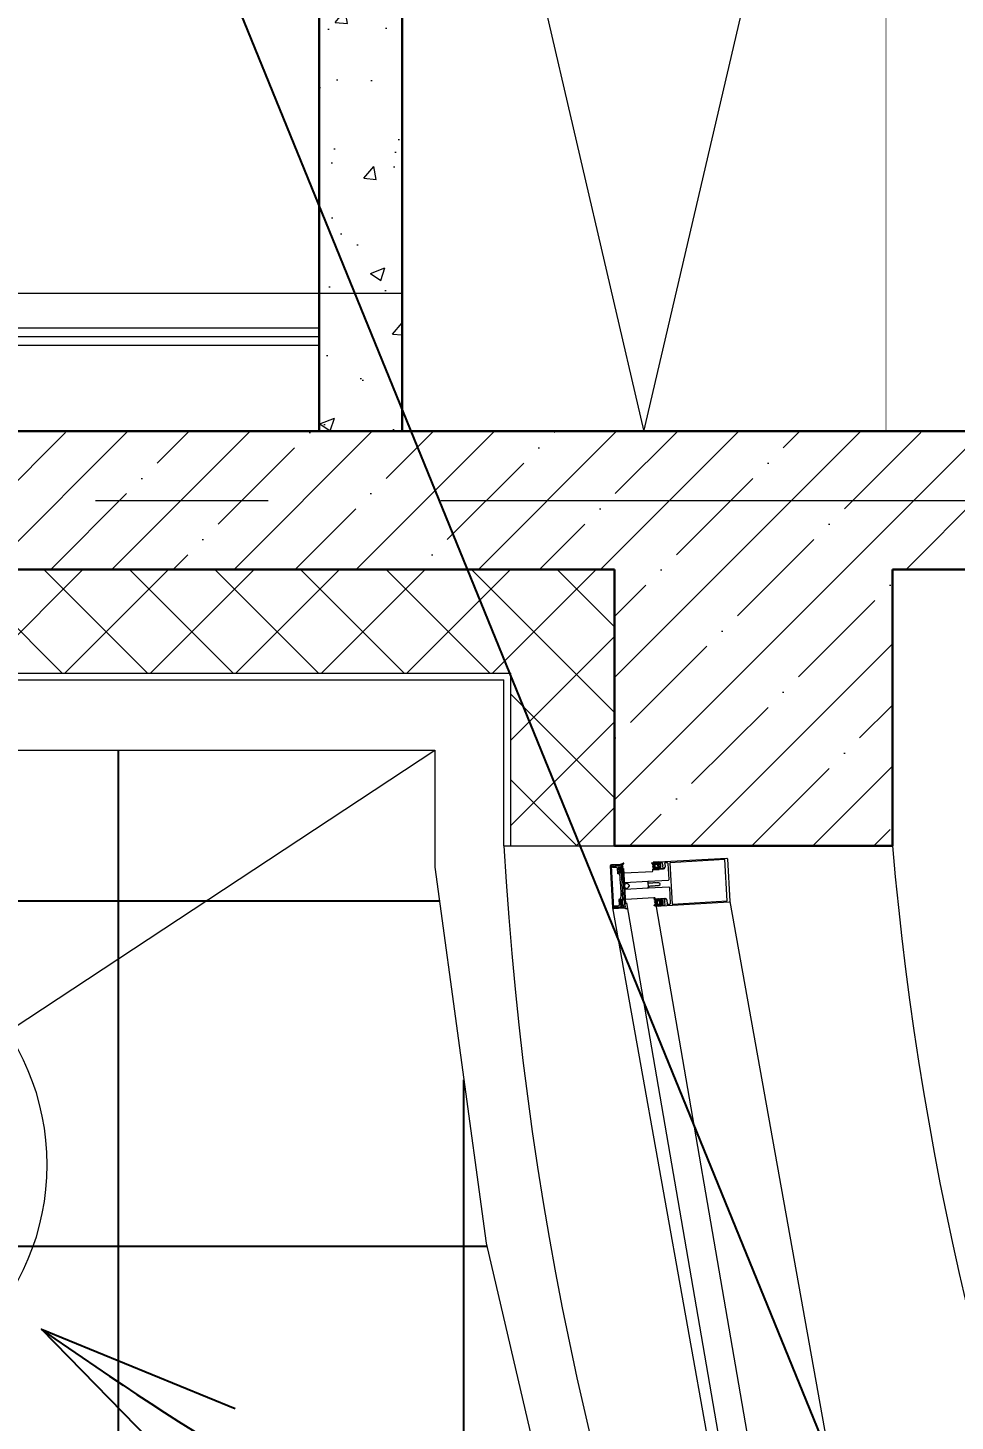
# Model space of a CAD drawing. Header units: millimetres. Extents: x -8417289 to 9420486, y 0 to 166066.
# Drawn here: x -48027 to -46685, y 65413 to 67430 of the extents above; entities that cross this region are included whole.
import ezdxf
from ezdxf import colors
from ezdxf.entities.mleader import LeaderData, LeaderLine
from ezdxf.math import Vec2, Vec3

# ---------------------------------------------------------------- set-up
doc = ezdxf.new("R2010")
doc.units = ezdxf.units.MM
doc.header["$MEASUREMENT"] = 0
doc.linetypes.add('CENTER', pattern=[2, 1.25, -0.25, 0.25, -0.25])
doc.layers.get('0').update_dxf_attribs({"color": 250, "lineweight": 9})
for name, color, linetype, lineweight in [('_АР ТЕКСТ', 250, 'Continuous', 25), ('АР_Навесной фасад', 147, 'Continuous', 5), ('АР_Оси', 195, 'Continuous', 9), ('АР_Перегородки витражные', 152, 'Continuous', 13), ('АР_Перегородки газоблок', 165, 'Continuous', 30), ('АР_Перегородки газоблок_Штрих', 165, 'Continuous', 5), ('АР_Подоконники', 163, 'Continuous', 9), ('АР_Сущ Несущая стена', 216, 'Continuous', 30), ('АР_тонкая линия', 250, 'Continuous', 0), ('АР_Утеплитель', 250, 'Continuous', 9), ('АР_Штриховка монолит', 250, 'Continuous', 9), ('ОБОРУДОВАНИЕ', 253, 'Continuous', 5), ('ТХ_мебель передв', 250, 'Continuous', 13)]:
    doc.layers.add(name, color=color, linetype=linetype, lineweight=lineweight)
for name, color, linetype in [('АР_Кровля дорожки', 245, 'Continuous'), ('Тонкая', 7, 'Continuous'), ('ТХ_привязки ЭО', 96, 'Continuous'), ('ТХ_привязки_ВК', 174, 'Continuous')]:
    doc.layers.add(name, color=color, linetype=linetype)
doc.styles.add('ISOCPEUR', font='isocpeur.TTF')
pattern_1 = [(335.76716334, (-69115.3163, 318510.941), (0.651582564, 1.447617495), []), (65.76716334, (-69115.3163, 318510.941), (-1.447617495, 0.651582564), [])]

# ---------------------------------------------------------------- blocks, each defined once
blk = doc.blocks.new('_DotSmall')
at = {"color": 0, "linetype": 'ByBlock', "const_width": 0.5}
blk.add_lwpolyline([(-0.0625, 0, 1), (0.0625, 0, 1)], format="xyb", close=True, dxfattribs=at)
blk = doc.blocks.new('стойка витр.')
h = blk.add_hatch()
h.set_pattern_fill('ANSI37', scale=0.5, angle=-69.2328)
h.set_pattern_definition(pattern_1)
edge = h.paths.add_edge_path()
edge.add_line((-22.7, 14.1), (-23, 15))
edge.add_arc((-23.4, 14.9), 0.427, 20.7605, 72.3)
edge.add_arc((-23.2, 15.7), 0.427, 110.764, 252.288, ccw=False)
edge.add_line((-23.3, 16.1), (-22.3, 16.5))
edge.add_arc((-22.2, 16.3), 0.183, 20.749, 110.7854, ccw=False)
edge.add_line((-22.1, 16.4), (-22, 16.3))
edge.add_arc((-21.9, 16.3), 0.183, 200.7666, 335.778)
edge.add_line((-21.7, 16.3), (-21.1, 17.8))
edge.add_arc((-21.7, 18), 0.637, 344.3928, 381.7249)
edge.add_line((-21.1, 18.2), (-22.6, 22.1))
edge.add_arc((-23.2, 21.9), 0.637, 19.8094, 57.1415)
edge.add_line((-22.8, 22.4), (-24.3, 23.1))
edge.add_arc((-24.4, 23), 0.183, 65.7564, 200.7677)
edge.add_line((-24.5, 22.9), (-24.5, 22.8))
edge.add_arc((-24.7, 22.7), 0.183, -69.251, 20.7854, ccw=False)
edge.add_line((-24.6, 22.6), (-25.6, 22.2))
edge.add_arc((-25.8, 22.6), 0.427, 149.2464, 290.7703, ccw=False)
edge.add_arc((-26.5, 23), 0.427, 329.2344, 380.7738)
edge.add_line((-26.1, 23.2), (-26.5, 24.2))
edge.add_arc((-26.7, 24.1), 0.183, 20.749, 110.7854)
edge.add_line((-26.7, 24.3), (-33.5, 21.7))
edge.add_arc((-33.4, 21.4), 0.306, 107.612, 200.6883)
edge.add_line((-33.7, 21.3), (-33.4, 20.7))
edge.add_arc((-33.1, 20.8), 0.304, 200.7453, 225.8124)
edge.add_line((-33.3, 20.5), (-31.8, 18.9))
edge.add_arc((-32, 18.7), 0.305, -108.8628, 45.7814, ccw=False)
edge.add_arc((-28.7, 27.8), 9.95, 231.9543, 250.0412, ccw=False)
edge.add_arc((-35.1, 19.6), 0.4, 42.3093, 119.225)
edge.add_arc((-34.9, 19.6), 0.602, 134.395, 228.6478)
edge.add_arc((-28.5, 27.8), 11, 232.0873, 240.8889)
edge.add_arc((-36.9, 12.9), 6.09, 40.7589, 60.6144, ccw=False)
edge.add_arc((-32.5, 16.6), 0.305, -34.8959, 41.6027, ccw=False)
edge.add_line((-32.3, 16.5), (-32.8, 15.8))
edge.add_arc((-32.5, 15.6), 0.305, 145.1101, 256.4243)
edge.add_line((-32.6, 15.3), (-31.7, 15.1))
edge.add_arc((-31.8, 14.8), 0.305, -34.8899, 76.4243, ccw=False)
edge.add_line((-31.5, 14.6), (-32.1, 13.9))
edge.add_arc((-31.8, 13.7), 0.305, 145.1101, 256.4243)
edge.add_line((-31.9, 13.4), (-31, 13.2))
edge.add_arc((-31.1, 12.9), 0.305, -24.2247, 76.4204, ccw=False)
edge.add_line((-30.8, 12.8), (-31.6, 11.1))
edge.add_arc((-31.3, 11), 0.305, 155.7711, 290.7403)
edge.add_line((-31.2, 10.7), (-22.8, 13.9))
edge.add_arc((-22.9, 14.1), 0.183, 290.749, 380.749)
edge = h.paths.add_edge_path(flags=16)
edge.add_line((-23.1, 21), (-22.2, 18.6))
edge.add_arc((-22.7, 18.4), 0.541, -69.2328, 20.7672, ccw=False)
edge.add_line((-22.5, 17.9), (-23.4, 17.6))
edge.add_arc((-23.6, 18.1), 0.541, 200.7672, 290.7672, ccw=False)
edge.add_line((-24.1, 17.9), (-25, 20.3))
edge.add_arc((-24.5, 20.5), 0.541, 110.7672, 200.7672, ccw=False)
edge.add_line((-24.7, 21), (-23.8, 21.4))
edge.add_arc((-23.6, 20.8), 0.541, 20.7672, 110.7672, ccw=False)
edge = h.paths.add_edge_path(flags=16)
edge.add_line((-26.9, 20.3), (-25.5, 16.7))
edge.add_arc((-26, 16.5), 0.541, -69.2328, 20.7672, ccw=False)
edge.add_line((-25.8, 16), (-28.2, 15.1))
edge.add_arc((-28.4, 15.6), 0.541, 200.7672, 290.7672, ccw=False)
edge.add_line((-28.9, 15.4), (-30.3, 19))
edge.add_arc((-29.8, 19.2), 0.541, 110.7672, 200.7672, ccw=False)
edge.add_line((-30, 19.7), (-27.5, 20.6))
edge.add_arc((-27.4, 20.1), 0.541, 20.7672, 110.7672, ccw=False)
h = blk.add_hatch()
h.set_pattern_fill('ANSI37', scale=0.5, angle=-69.2328)
h.set_pattern_definition([(335.76716334, (-69115.9168, 318510.7132), (0.651582564, 1.447617495), []), (65.76716334, (-69115.9168, 318510.7132), (-1.447617495, 0.651582564), [])])
edge = h.paths.add_edge_path()
edge.add_arc((-61.4, -46.2), 0.549, 155.7657, 200.7672)
edge.add_line((-61.9, -46), (-61.2, -44.4))
edge.add_arc((-61, -44.5), 0.183, 20.7672, 155.7657)
edge.add_line((-60.9, -44.4), (-60.8, -44.6))
edge.add_arc((-60.6, -44.6), 0.183, 200.7672, 290.7672)
edge.add_line((-60.6, -44.7), (-59.4, -44.3))
edge.add_arc((-59.6, -43.9), 0.427, -69.2328, 72.2936)
edge.add_arc((-59.3, -43.1), 0.427, 200.7672, 252.2936)
edge.add_line((-59.7, -43.2), (-63, -34.5))
edge.add_arc((-62.7, -34.4), 0.305, 110.7672, 200.7672)
edge.add_line((-62.8, -34.1), (-60.6, -33.3))
edge.add_arc((-60.4, -33.6), 0.304, 76.4029, 110.7672)
edge.add_line((-60.4, -33.3), (-60.1, -33.6))
edge.add_arc((-108.2, -55.9), 53, 16.7114, 24.8229)
edge.add_line((-57.4, -40.6), (-57.9, -41.3))
edge.add_arc((-57.7, -41.5), 0.305, 145.1109, 256.4234)
edge.add_line((-57.7, -41.8), (-56.9, -42))
edge.add_arc((-57, -42.3), 0.305, -34.8891, 76.4234)
edge.add_line((-56.7, -42.5), (-57.2, -43.3))
edge.add_arc((-56.9, -43.5), 0.305, 145.1109, 256.4234)
edge.add_line((-57, -43.8), (-56.1, -44))
edge.add_arc((-56.2, -44.3), 0.305, -34.8891, 76.4234)
edge.add_line((-56, -44.4), (-56.5, -45.1))
edge.add_arc((-56.2, -45.3), 0.305, 145.1109, 256.4234)
edge.add_line((-56.3, -45.6), (-55.4, -45.8))
edge.add_arc((-55.5, -46.1), 0.305, -34.8891, 76.4234)
edge.add_line((-55.3, -46.3), (-55.8, -47))
edge.add_arc((-55.5, -47.2), 0.305, 145.1109, 256.4234)
edge.add_line((-55.6, -47.5), (-54.7, -47.8))
edge.add_arc((-54.8, -48.1), 0.305, -34.8891, 76.4234)
edge.add_line((-54.5, -48.3), (-55, -49))
edge.add_arc((-54.8, -49.1), 0.305, 145.1109, 256.4234)
edge.add_line((-54.8, -49.4), (-54, -49.6))
edge.add_arc((-54.1, -49.9), 0.305, -34.8891, 76.4234)
edge.add_line((-53.8, -50.1), (-54.3, -50.8))
edge.add_arc((-54.1, -51), 0.305, 145.1109, 256.4234)
edge.add_line((-54.1, -51.3), (-53.3, -51.5))
edge.add_arc((-53.4, -51.8), 0.305, -43.6751, 76.4279)
edge.add_line((-53.1, -52), (-53.8, -52.6))
edge.add_arc((-53.6, -52.8), 0.305, 136.3286, 262.7471)
edge.add_arc((-54.6, -61.1), 7.99, 59.586, 82.7471)
edge.add_arc((-50.7, -54.4), 0.305, 253.291, 419.586)
edge.add_arc((-52.6, -60.5), 6.03, 73.291, 110.7672)
edge.add_line((-54.7, -54.9), (-54.8, -54.9))
edge.add_arc((-55, -54.5), 0.427, 200.7672, 290.7672)
edge.add_line((-55.4, -54.7), (-56.7, -51.1))
edge.add_arc((-56.3, -51), 0.427, 149.2366, 200.7672)
edge.add_arc((-57, -50.5), 0.427, -30.7634, 40.0143)
edge.add_arc((-57, -50.5), 0.427, 40.0005, 110.7672)
edge.add_line((-57.2, -50.1), (-58.3, -50.6))
edge.add_arc((-58.3, -50.7), 0.183, 110.7672, 200.7672)
edge.add_line((-58.4, -50.8), (-58.4, -51))
edge.add_arc((-58.5, -51.1), 0.183, 245.7686, 380.7672)
edge.add_line((-58.6, -51.3), (-60.2, -50.6))
edge.add_arc((-60, -50.1), 0.549, 200.7672, 245.7686)
edge.add_line((-60.5, -50.3), (-61.9, -46.4))
edge = h.paths.add_edge_path(flags=16)
edge.add_arc((-59.4, -49), 0.541, 200.7672, 290.7672)
edge.add_line((-60.8, -46.8), (-59.9, -49.2))
edge.add_arc((-60.3, -46.6), 0.541, 110.7672, 200.7672)
edge.add_line((-59.3, -45.7), (-60.5, -46.1))
edge.add_arc((-59.1, -46.2), 0.541, 20.7672, 110.7672)
edge.add_line((-57.7, -48.4), (-58.6, -46))
edge.add_arc((-58.2, -48.6), 0.541, -69.2328, 20.7672)
edge.add_line((-59.2, -49.5), (-58, -49.1))
h = blk.add_hatch()
h.set_pattern_fill('ANSI37', scale=0.5, angle=-69.2328)
h.set_pattern_definition(pattern_1)
edge = h.paths.add_edge_path()
edge.add_line((-7.6, -25.6), (-7.3, -26.5))
edge.add_arc((-7.7, -26.7), 0.427, -30.7656, 20.7738, ccw=False)
edge.add_arc((-6.9, -27.1), 0.427, 149.2464, 290.7703)
edge.add_line((-6.8, -27.5), (-5.8, -27.1))
edge.add_arc((-5.8, -27), 0.183, 290.749, 380.7854)
edge.add_line((-5.7, -26.9), (-5.7, -26.8))
edge.add_arc((-5.5, -26.7), 0.183, 65.7564, 200.7677, ccw=False)
edge.add_line((-5.5, -26.5), (-4, -27.3))
edge.add_arc((-4.3, -27.8), 0.637, 19.8094, 57.1415, ccw=False)
edge.add_line((-3.7, -27.6), (-2.3, -31.5))
edge.add_arc((-2.9, -31.7), 0.637, -15.6072, 21.7249, ccw=False)
edge.add_line((-2.2, -31.9), (-2.8, -33.4))
edge.add_arc((-3, -33.4), 0.183, 200.7666, 335.778, ccw=False)
edge.add_line((-3.2, -33.4), (-3.2, -33.3))
edge.add_arc((-3.4, -33.4), 0.183, 20.749, 110.7854)
edge.add_line((-3.5, -33.2), (-4.5, -33.6))
edge.add_arc((-4.3, -34), 0.427, 110.764, 252.288)
edge.add_arc((-4.6, -34.8), 0.427, 20.7605, 72.3, ccw=False)
edge.add_line((-4.2, -34.6), (-3.8, -35.7))
edge.add_arc((-4, -35.7), 0.183, -69.251, 20.7854, ccw=False)
edge.add_line((-3.9, -35.9), (-10.6, -38.5))
edge.add_arc((-10.8, -38.2), 0.306, 200.846, 293.9223, ccw=False)
edge.add_line((-11, -38.3), (-11.3, -37.6))
edge.add_arc((-11, -37.5), 0.304, 175.722, 200.789, ccw=False)
edge.add_line((-11.3, -37.5), (-11.3, -35.2))
edge.add_arc((-11.6, -35.2), 0.305, 355.7529, 510.3972)
edge.add_arc((-3.1, -39.8), 9.95, 151.4932, 169.58)
edge.add_arc((-13.3, -38), 0.4, 282.3093, 359.225, ccw=False)
edge.add_arc((-13.2, -37.8), 0.602, 172.8865, 267.1393, ccw=False)
edge.add_arc((-2.9, -39.7), 11, 160.6454, 169.447, ccw=False)
edge.add_arc((-19.1, -34.1), 6.09, 340.92, 360.7754)
edge.add_arc((-13.3, -34), 0.305, 359.9316, 436.4302)
edge.add_line((-13.2, -33.7), (-14.1, -33.5))
edge.add_arc((-14, -33.2), 0.305, 145.1101, 256.4243, ccw=False)
edge.add_line((-14.3, -33), (-13.7, -32.3))
edge.add_arc((-14, -32.2), 0.305, 325.1101, 436.4243)
edge.add_line((-13.9, -31.9), (-14.8, -31.7))
edge.add_arc((-14.7, -31.4), 0.305, 145.1101, 256.4243, ccw=False)
edge.add_line((-15, -31.2), (-14.4, -30.5))
edge.add_arc((-14.7, -30.3), 0.305, 325.1139, 425.759)
edge.add_line((-14.6, -30), (-16.3, -29.3))
edge.add_arc((-16.2, -29), 0.305, 110.794, 245.7633, ccw=False)
edge.add_line((-16.3, -28.7), (-7.9, -25.5))
edge.add_arc((-7.8, -25.7), 0.183, 20.7854, 110.7854, ccw=False)
edge = h.paths.add_edge_path(flags=16)
edge.add_line((-3.3, -31.1), (-4.3, -28.7))
edge.add_arc((-4.8, -28.9), 0.541, 20.7672, 110.7672)
edge.add_line((-5, -28.3), (-5.9, -28.7))
edge.add_arc((-5.7, -29.2), 0.541, 110.7672, 200.7672)
edge.add_line((-6.2, -29.4), (-5.3, -31.8))
edge.add_arc((-4.8, -31.6), 0.541, 200.7672, 290.7672)
edge.add_line((-4.6, -32.1), (-3.7, -31.8))
edge.add_arc((-3.9, -31.3), 0.541, 290.7672, 380.7672)
edge = h.paths.add_edge_path(flags=16)
edge.add_line((-6.7, -33), (-8, -29.4))
edge.add_arc((-8.5, -29.6), 0.541, 20.7672, 110.7672)
edge.add_line((-8.7, -29.1), (-11.1, -30))
edge.add_arc((-10.9, -30.5), 0.541, 110.7672, 200.7672)
edge.add_line((-11.4, -30.7), (-10.1, -34.3))
edge.add_arc((-9.6, -34.1), 0.541, 200.7672, 290.7672)
edge.add_line((-9.4, -34.6), (-7, -33.7))
edge.add_arc((-7.2, -33.2), 0.541, 290.7672, 380.7672)
at = {"lineweight": 0, "ltscale": 100, "transparency": 33554687}
for points in [[(65.9, 59.3), (-26.6, 24.2), (-25.9, 22.2), (-25.3, 22), (-24.8, 22.1), (-25.2, 23.2), (-20.5, 24.9), (-19.2, 21.4), (-18.8, 21.3), (-19, 20.8), (-17.7, 17.4), (-22.4, 15.6), (-22.7, 16.5), (-23.2, 16.4), (-23.4, 15.7), (-22.8, 13.9), (-17.2, 16), (-16.2, 17), (-15.5, 19.8), (-15.4, 20.1), (-17, 24.3), (-17.4, 24.6), (-17.5, 25.4), (-13.7, 26.9), (-12.5, 26.3), (-4.3, 4.8), (-4.9, 3.6), (-32.7, -7), (-32.8, -7.4), (-32.4, -8.4), (-31.1, -9.1), (-30.3, -8.8), (-29.8, -9.1), (-28.6, -8.7), (-28.6, -8.2), (-28.2, -8.5), (-27, -8.1), (-26.9, -7.5), (-26.5, -7.9), (-25.3, -7.5), (-25.3, -6.9), (-24.8, -7.2), (-23.6, -6.8), (-23.6, -6.3), (-23.1, -6.6), (-21.9, -6.2), (-21.9, -5.6), (-21.5, -6), (-20.3, -5.6), (-20.2, -5), (-19.8, -5.3), (-18.6, -4.9), (-18.4, -4.3), (-18, -4.7), (-17.4, -4.4), (-15.1, -4.8), (-14.5, -6.4), (-15.8, -7.9), (-15.9, -8.7), (-16.3, -8.3), (-17.4, -8.8), (-17.6, -9.3), (-18, -9), (-19.1, -9.4), (-19.3, -10), (-19.7, -9.6), (-20.8, -10.1), (-20.9, -10.6), (-21.4, -10.3), (-22.5, -10.7), (-22.6, -11.2), (-23, -10.9), (-24.3, -11.3), (-24.3, -11.9), (-24.7, -11.5), (-25.8, -12), (-26, -12.5), (-26.4, -12.2), (-27.6, -12.6), (-27.6, -13.1), (-28.1, -12.8), (-29.3, -13.3), (-29.3, -13.8), (-29.9, -15.1), (-29.5, -16.2), (-29.1, -16.3), (-1.3, -5.8), (-0.1, -6.4), (8.1, -27.9), (7.6, -29.2), (3.8, -30.6), (3.2, -29.8), (3.4, -29.5), (1.7, -25.2), (1.6, -25.1), (-0.9, -23.4), (-2.3, -23.3), (-7.8, -25.4), (-7.2, -27.2), (-6.5, -27.6), (-6, -27.4), (-6.4, -26.4), (-1.7, -24.6), (-0.4, -28.2), (0, -28.3), (-0.2, -28.7), (1.1, -32.2), (-3.6, -33.9), (-3.9, -33), (-4.4, -33.2), (-4.6, -33.8), (-4, -35.7), (88.6, -0.5), (89.2, 0.7), (67.2, 58.7)], [(63.8, 56.3), (85.1, 0.2), (10.6, -28), (-10.6, 28)], [(-68.6, -58.5), (-90.2, -1.6), (-90, -1.3), (-89, -0.9), (-88.6, -1), (-87.7, -3.3), (-87.4, -3.4), (-86.7, -3.2), (-86.4, -2.8), (-87.3, -0.5), (-87.2, -0.2), (-82, 1.7), (-80.5, 1.3), (-79.7, 1.5), (-77.3, 4.2), (-77.8, 4.8), (-90.5, 0), (-91.4, -2), (-69.8, -59.1), (-67.8, -59.9), (-55.1, -55.1), (-55.2, -54.3), (-58.7, -53.8), (-59.5, -54.2), (-60.2, -55.7), (-65.4, -57.6), (-65.7, -57.4), (-66.6, -55.1), (-67, -55), (-67.7, -55.3), (-67.9, -55.6), (-67, -57.9), (-67.2, -58.3), (-68.2, -58.7)]]:
    blk.add_lwpolyline(points, close=True, dxfattribs=at)
at = {"color": 7, "lineweight": 0, "ltscale": 100, "transparency": 33554687}
for points in [[(-22.7, 14.1), (-23, 15, 0.228752), (-23.3, 15.3, -0.710164), (-23.3, 16.1), (-22.3, 16.5, -0.4144), (-22.1, 16.4), (-22, 16.3, 0.66825), (-21.7, 16.3), (-21.1, 17.8, 0.164348), (-21.1, 18.2), (-22.6, 22.1, 0.164348), (-22.8, 22.4), (-24.3, 23.1, 0.66825), (-24.5, 22.9), (-24.5, 22.8, -0.4144), (-24.6, 22.6), (-25.6, 22.2, -0.710164), (-26.1, 22.8, 0.228752), (-26.1, 23.2), (-26.5, 24.2, 0.4144), (-26.7, 24.3), (-33.5, 21.7, 0.430028), (-33.7, 21.3), (-33.4, 20.7, 0.109814), (-33.3, 20.5), (-31.8, 18.9, -0.800036), (-32.1, 18.4, -0.079083), (-34.8, 19.9, 0.348803), (-35.3, 20, 0.436125), (-35.3, 19.1, 0.038423), (-33.9, 18.2, -0.086853), (-32.3, 16.9, -0.346763), (-32.3, 16.5), (-32.8, 15.8, 0.527877), (-32.6, 15.3), (-31.7, 15.1, -0.527877), (-31.5, 14.6), (-32.1, 13.9, 0.527877), (-31.9, 13.4), (-31, 13.2, -0.469739), (-30.8, 12.8), (-31.6, 11.1, 0.667984), (-31.2, 10.7), (-22.8, 13.9, 0.414214)], [(-74.1, 3.3, 0.57795), (-74.3, 3.8), (-75.2, 3.8, -0.615334), (-75.4, 4.3, 0.101403), (-73.8, 7.1, 0.887085), (-74.4, 7.4, -0.164997), (-77.4, 4.9), (-77.5, 4.9, 0.414304), (-77.7, 4.3), (-76.4, 0.8, 0.228696), (-76.1, 0.5, -0.319049), (-75.8, 0.1, -0.319002), (-76.1, -0.3), (-77.2, -0.7, -0.4144), (-77.5, -0.6), (-77.6, -0.4, 0.668339), (-77.9, -0.4), (-78.6, -1.9, 0.198883), (-78.6, -2.4), (-77.2, -6.2, 0.198883), (-76.9, -6.5), (-75.3, -7.3, 0.668339), (-75.1, -7), (-75.1, -6.8, -0.4144), (-75, -6.6), (-73.9, -6.1, -0.710202), (-73.4, -6.7, 0.228696), (-73.4, -7.1), (-70.1, -15.8, 0.414362), (-69.7, -16), (-67.4, -15.1, 0.151171), (-67.3, -15), (-67.3, -14.6, 0.035408), (-69.9, -7.6), (-70.8, -7.4, -0.527868), (-71, -6.9), (-70.5, -6.2, 0.527868), (-70.6, -5.7), (-71.5, -5.4, -0.527868), (-71.7, -4.9), (-71.2, -4.2, 0.527868), (-71.4, -3.7), (-72.3, -3.5, -0.527868), (-72.4, -3.1), (-71.9, -2.4, 0.527868), (-72.1, -1.9), (-73, -1.7, -0.527868), (-73.1, -1.2), (-72.7, -0.4, 0.527868), (-72.8, 0.1), (-73.7, 0.3, -0.527868), (-73.9, 0.8), (-73.4, 1.5, 0.527868), (-73.5, 1.9), (-74.4, 2.1, -0.527868), (-74.6, 2.6)], [(-53.3, -51.5, -0.57795), (-53.1, -52), (-53.8, -52.6, 0.615334), (-53.6, -53.1, -0.101403), (-50.6, -54.2, -0.887085), (-50.8, -54.7, 0.164997), (-54.7, -54.9), (-54.8, -54.9, -0.414304), (-55.4, -54.7), (-56.7, -51.1, -0.228696), (-56.7, -50.8, 0.319049), (-56.7, -50.3, 0.319002), (-57.2, -50.1), (-58.3, -50.6, 0.4144), (-58.4, -50.8), (-58.4, -51, -0.668339), (-58.6, -51.3), (-60.2, -50.6, -0.198883), (-60.5, -50.3), (-61.9, -46.4, -0.198883), (-61.9, -46), (-61.2, -44.4, -0.668339), (-60.9, -44.4), (-60.8, -44.6, 0.4144), (-60.6, -44.7), (-59.4, -44.3, 0.710202), (-59.4, -43.5, -0.228696), (-59.7, -43.2), (-63, -34.5, -0.414362), (-62.8, -34.1), (-60.6, -33.3, -0.151171), (-60.4, -33.3), (-60.1, -33.6, -0.035408), (-57.4, -40.6), (-57.9, -41.3, 0.527868), (-57.7, -41.8), (-56.9, -42, -0.527868), (-56.7, -42.5), (-57.2, -43.3, 0.527868), (-57, -43.8), (-56.1, -44, -0.527868), (-56, -44.4), (-56.5, -45.1, 0.527868), (-56.3, -45.6), (-55.4, -45.8, -0.527868), (-55.3, -46.3), (-55.8, -47, 0.527868), (-55.6, -47.5), (-54.7, -47.8, -0.527868), (-54.5, -48.3), (-55, -49, 0.527868), (-54.8, -49.4), (-54, -49.6, -0.527868), (-53.8, -50.1), (-54.3, -50.8, 0.527868), (-54.1, -51.3)], [(-7.6, -25.6), (-7.3, -26.5, -0.228752), (-7.3, -26.9, 0.710164), (-6.8, -27.5), (-5.8, -27.1, 0.4144), (-5.7, -26.9), (-5.7, -26.8, -0.66825), (-5.5, -26.5), (-4, -27.3, -0.164348), (-3.7, -27.6), (-2.3, -31.5, -0.164348), (-2.2, -31.9), (-2.8, -33.4, -0.66825), (-3.2, -33.4), (-3.2, -33.3, 0.4144), (-3.5, -33.2), (-4.5, -33.6, 0.710164), (-4.5, -34.4, -0.228752), (-4.2, -34.6), (-3.8, -35.7, -0.4144), (-3.9, -35.9), (-10.6, -38.5, -0.430028), (-11, -38.3), (-11.3, -37.6, -0.109814), (-11.3, -37.5), (-11.3, -35.2, 0.800036), (-11.8, -35.1, 0.079083), (-12.9, -38, -0.348803), (-13.2, -38.4, -0.436125), (-13.8, -37.7, -0.038423), (-13.3, -36.1, 0.086853), (-13, -34, 0.346763), (-13.2, -33.7), (-14.1, -33.5, -0.527877), (-14.3, -33), (-13.7, -32.3, 0.527877), (-13.9, -31.9), (-14.8, -31.7, -0.527877), (-15, -31.2), (-14.4, -30.5, 0.469739), (-14.6, -30), (-16.3, -29.3, -0.667984), (-16.3, -28.7), (-7.9, -25.5, -0.414214)]]:
    blk.add_lwpolyline(points, format="xyb", close=True, dxfattribs=at)
at = {"color": 7}
for points in [[(-26.9, 20.3), (-25.5, 16.7, -0.414214), (-25.8, 16), (-28.2, 15.1, -0.414214), (-28.9, 15.4), (-30.3, 19, -0.414214), (-30, 19.7), (-27.5, 20.6, -0.414214)], [(-23.1, 21), (-22.2, 18.6, -0.414214), (-22.5, 17.9), (-23.4, 17.6, -0.414214), (-24.1, 17.9), (-25, 20.3, -0.414214), (-24.7, 21), (-23.8, 21.4, -0.414214)], [(-75.3, -1.9), (-74.4, -4.3, -0.414214), (-74.7, -5), (-75.9, -5.4, -0.414214), (-76.6, -5.1), (-77.5, -2.7, -0.414214), (-77.2, -2), (-76, -1.6, -0.414214)], [(-6.7, -33), (-8, -29.4, 0.414214), (-8.7, -29.1), (-11.1, -30, 0.414214), (-11.4, -30.7), (-10.1, -34.3, 0.414214), (-9.4, -34.6), (-7, -33.7, 0.414214)], [(-3.3, -31.1), (-4.3, -28.7, 0.414214), (-5, -28.3), (-5.9, -28.7, 0.414214), (-6.2, -29.4), (-5.3, -31.8, 0.414214), (-4.6, -32.1), (-3.7, -31.8, 0.414214)], [(-57.7, -48.4), (-58.6, -46, 0.414214), (-59.3, -45.7), (-60.5, -46.1, 0.414214), (-60.8, -46.8), (-59.9, -49.2, 0.414214), (-59.2, -49.5), (-58, -49.1, 0.414214)]]:
    blk.add_lwpolyline(points, format="xyb", close=True, dxfattribs=at)
at = {"color": 7, "lineweight": 0, "ltscale": 100, "transparency": 33554687}
for points in [[(-26.7, 24.3), (-26.7, 24.3)], [(-72, 0.1), (-72.9, -0.3)], [(-22.8, 13.9), (-22.8, 13.9)]]:
    blk.add_lwpolyline(points, dxfattribs=at)
at = {"lineweight": 0, "ltscale": 100, "transparency": 33554687}
for points in [[(-73.6, -6.3), (-74.2, -6), (-74.8, -6.2), (-74.4, -7.2), (-76.6, -8, -0.414362), (-77, -7.8), (-79.3, -1.5, -0.414326), (-78.7, -0.2), (-77.3, 0.4), (-76.9, -0.7), (-76.3, -0.4), (-76.1, 0.3), (-77.3, 3.5, 0.551224), (-77.8, 3.6), (-79.9, 1.3, -0.267349), (-80.9, 1.1), (-82.1, 1.4, 0.249629), (-82.6, 1.3), (-86.2, -1.9, 0.827043), (-85.6, -2.8), (-82.1, -1.5, -0.414326), (-80.8, -2.1), (-78.1, -9.1, 0.414326), (-76.8, -9.7), (-75.7, -9.2, -0.082799), (-71.8, -16.3), (-68.3, -25.6), (-67.9, -25.7), (-68.1, -26.1), (-64.6, -35.3, -0.082799), (-62.8, -43.1), (-63.9, -43.6, 0.414326), (-64.5, -44.9), (-61.9, -51.9, -0.414326), (-62.5, -53.2), (-66, -54.5, 0.827043), (-65.8, -55.6), (-61, -55.6, 0.249629), (-60.6, -55.4), (-59.9, -54.3, -0.267349), (-59, -53.9), (-55.9, -54.2, 0.551224), (-55.6, -53.7), (-56.8, -50.5), (-57.5, -50.1), (-58, -50.4), (-57.6, -51.4), (-59.1, -52, -0.414326), (-60.5, -51.4), (-62.8, -45.1, -0.414362), (-62.7, -44.7), (-60.5, -43.9), (-60.1, -44.8), (-59.6, -44.6), (-59.3, -43.9)], [(-32.4, -8.4), (-32.8, -7.4, 0.523933), (-33.2, -7.2), (-64.2, -18.9, 0.414326), (-64.5, -19.6), (-64.1, -20.9, 0.410627), (-63.4, -21.2), (-62.7, -21, 0.492552), (-62.6, -20.7), (-62.8, -20.2, -0.441111), (-62.6, -19.9), (-60.8, -19.3, -0.208057), (-59.9, -19.4, -0.000016), (-56.9, -20.8, -0.439819), (-56.4, -22.2, -0.000016), (-57.7, -25.2, -0.208057), (-58.3, -25.9), (-60.1, -26.6, -0.441111), (-60.4, -26.5), (-60.6, -26, 0.492552), (-60.9, -25.9), (-61.5, -26.1, 0.410627), (-61.8, -26.8), (-61.3, -28.1, 0.414326), (-60.6, -28.4), (-29.6, -16.6, 0.523933), (-29.5, -16.2), (-29.8, -15.2)]]:
    blk.add_lwpolyline(points, format="xyb", close=True, dxfattribs=at)
blk.add_lwpolyline([(-72.9, -0.3), (-54.8, -48), (-53.9, -47.7), (-72, 0.1)], close=True)
for points in [[(-69.8, -5.6), (-69.2, -5.9), (-30.9, 8.6), (-30.6, 9.2), (-31.2, 10.7)], [(-56.1, -42), (-55.8, -41.4), (-17.5, -26.8), (-16.8, -27.1), (-16.3, -28.6)]]:
    blk.add_lwpolyline(points, dxfattribs=at)
at = {"color": 7, "lineweight": 0, "ltscale": 100, "transparency": 33554687}
blk.add_arc((-33.4, 21.4), 0.305, 110.7562, 200.7779, dxfattribs=at)
blk = doc.blocks.new('A$Ccadbda81')
at = {"layer": 'АР_Перегородки витражные', "color": 5}
for p, q in [((-94.6, -52.9), (104.4, -1005.7)), ((145.4, -996.9), (-54, -42.9)), ((55, -45.6), (250.6, -952.9)), ((89.1, -1005.5), (-114.1, -60.5))]:
    blk.add_line(p, q, dxfattribs=at)
at = {"layer": 'АР_Перегородки витражные', "xscale": -1, "rotation": 206.0439613467204}
blk.add_blockref('стойка витр.', (-31.1, -22.3), dxfattribs=at)
blk = doc.blocks.new('M_Сток крыши - Сетчатый фильтр 380 мм - Слив 200 мм 2-3193379-Кровля')
at = {"layer": 'ОБОРУДОВАНИЕ', "color": 3, "lineweight": 20, "flags": 128}
for points in [[(-39.9, 105.1), (-46.1, 124.1), (-52.3, 143.1)], [(-40.2, 147), (-34, 128), (-27.8, 108.9)], [(-6.3, 112.2), (-6.3, 132.3), (-6.3, 152.3)], [(6.4, 152.3), (6.4, 132.3), (6.4, 112.2)], [(27.8, 108.9), (34, 128), (40.2, 147)], [(52.3, 143.1), (46.1, 124.1), (39.9, 105.1)], [(-83, 127.8), (-71.2, 111.6), (-59.5, 95.4)], [(59.5, 95.4), (71.2, 111.6), (83, 127.8)], [(-69.8, 88.1), (-81.6, 104.3), (-93.4, 120.5)], [(93.4, 120.5), (81.6, 104.3), (69.8, 88.1)], [(-93.3, 62.7), (-109.5, 74.5), (-125.7, 86.2)], [(-118, 96.4), (-101.8, 84.6), (-85.6, 72.8)], [(85.6, 72.8), (101.8, 84.6), (118, 96.4)], [(125.7, 86.2), (109.5, 74.5), (93.3, 62.7)], [(-108, 31.2), (-127, 37.4), (-146, 43.5)], [(-141.9, 55.6), (-122.9, 49.4), (-103.8, 43.2)], [(103.8, 43.2), (122.9, 49.4), (141.9, 55.6)], [(146, 43.5), (127, 37.4), (108, 31.2)], [(-152.1, 9.1), (-132.1, 9.1), (-112, 9.1)], [(112, 9.1), (132.1, 9.1), (152.1, 9.1)], [(-112.4, -3.6), (-132.4, -3.6), (-152.4, -3.6)], [(152.4, -3.6), (132.4, -3.6), (112.4, -3.6)], [(-147.5, -38.5), (-128.4, -32.3), (-109.3, -26.1)], [(-105.7, -38.3), (-124.7, -44.4), (-143.8, -50.6)], [(143.8, -50.6), (124.7, -44.4), (105.7, -38.3)], [(109.3, -26.1), (128.4, -32.3), (147.5, -38.5)], [(-128.1, -82.5), (-111.9, -70.7), (-95.7, -58.9)], [(95.7, -58.9), (111.9, -70.7), (128.1, -82.5)], [(-88.5, -69.4), (-104.7, -81.1), (-120.8, -92.9)], [(120.8, -92.9), (104.7, -81.1), (88.5, -69.4)], [(-95.9, -118.4), (-84.1, -102.2), (-72.4, -86)], [(-62.2, -93.6), (-74, -109.8), (-85.7, -126)], [(85.7, -126), (74, -109.8), (62.2, -93.6)], [(72.4, -86), (84.1, -102.2), (95.9, -118.4)], [(-53.9, -142.6), (-47.7, -123.5), (-41.5, -104.5)], [(-29.5, -108.5), (-35.7, -127.5), (-41.8, -146.5)], [(-6.3, -152.3), (-6.3, -132.3), (-6.3, -112.2)], [(6.4, -112.2), (6.4, -132.3), (6.4, -152.3)], [(41.8, -146.5), (35.7, -127.5), (29.5, -108.5)], [(41.5, -104.5), (47.7, -123.5), (53.9, -142.6)]]:
    blk.add_lwpolyline(points, dxfattribs=at)
at = {"layer": 'ОБОРУДОВАНИЕ', "color": 3, "lineweight": 20}
for radius, start, end in [(350, 360, 180), (152.4, 110.0657, 122.9987), (152.4, 92.388, 105.2896), (152.4, 74.7104, 87.612), (152.4, 57.0013, 69.9343), (152.4, 127.775, 140.7677), (101.6, 360, 180), (112.4, 104.3243, 110.801), (112.4, 86.7618, 93.2382), (112.4, 69.199, 75.6757), (152.4, 39.2323, 52.225), (152.4, 145.5443, 158.6195), (112.4, 121.9295, 128.4067), (112.4, 51.5933, 58.0705), (152.4, 21.3805, 34.4557), (112.4, 139.6161, 146.0938), (112.4, 33.9062, 40.3839), (152.4, 163.3962, 176.5684), (112.4, 157.4148, 163.893), (112.4, 16.107, 22.5852), (152.4, 3.4316, 16.6038), (112.4, 175.3454, 180), (112.4, 360, 4.6546), (350, 180, 360), (152.4, 181.3452, 194.6195), (112.4, 180, 181.8238), (101.6, 180, 360), (112.4, 358.1762, 360), (152.4, 345.3805, 358.6548), (112.4, 193.4148, 199.893), (112.4, 340.107, 346.5852), (152.4, 199.3962, 212.7677), (112.4, 211.6161, 218.0938), (112.4, 321.9062, 328.3839), (152.4, 327.2323, 340.6038), (152.4, 217.5443, 230.9987), (112.4, 229.9295, 236.4067), (112.4, 303.5933, 310.0705), (152.4, 309.0013, 322.4557), (112.4, 248.3243, 254.801), (112.4, 266.7618, 273.2382), (112.4, 285.199, 291.6757), (152.4, 235.775, 249.2896), (152.4, 290.7104, 304.225), (152.4, 254.0657, 267.612), (152.4, 272.388, 285.9343)]:
    blk.add_arc((0, 0), radius, start, end, dxfattribs=at)
blk = doc.blocks.new('A$Ce473bd98')
at = {"layer": 'Тонкая', "ltscale": 100}
blk.add_lwpolyline([(94.9, -294.3), (0, 0), (199.8, -227.6)], dxfattribs=at)
blk.add_arc((5038.2, 2728.2), 5729.5, 208.4359, 216.0819, dxfattribs=at)
blk = doc.blocks.new('У016')
at = {"layer": 'ТХ_мебель передв', "lineweight": 0, "ltscale": 100, "transparency": 33554687}
for p, q in [((-49562.5, 37416.5), (-49212.5, 35916.5)), ((-49212.5, 35916.5), (-48862.5, 37416.5))]:
    blk.add_line(p, q, dxfattribs=at)
at = {"layer": 'ТХ_мебель передв', "lineweight": 0, "ltscale": 100, "transparency": 33554687, "const_width": 1}
blk.add_lwpolyline([(-49562.5, 37416.5), (-49562.5, 35916.5), (-48862.5, 35916.5), (-48862.5, 37416.5)], close=True, dxfattribs=at)
blk = doc.blocks.new('_Dot')
at = {"color": 0, "linetype": 'ByBlock', "lineweight": -2}
blk.add_line((-0.5, 0), (-1, 0), dxfattribs=at)
at = {"color": 0, "linetype": 'ByBlock', "const_width": 0.5}
blk.add_lwpolyline([(-0.25, 0, 1), (0.25, 0, 1)], format="xyb", close=True, dxfattribs=at)
blk = doc.blocks.new('_None')

msp = doc.modelspace()

# ---------------------------------------------------------------- hatches: boundary and pattern name
at = {"layer": 'АР_Кровля дорожки', "ltscale": 120, "true_color": 0x636466}
h = msp.add_hatch(dxfattribs=at)
h.set_pattern_fill('ANSI37', color=251, scale=4000, angle=45, double=1)
h.set_pattern_definition([(90, (-543396.56, 17165.67), (-500, 0), []), (180, (-543396.56, 17165.67), (-3e-14, -500), [])])
h.paths.add_polyline_path([(-36134.3, 66383.9), (-37606, 66383.9), (-37606, 66205.3), (-37637.8, 65933.5), (-37704.8, 65556.5), (-37806.4, 65159.5), (-37925.3, 64805.1), (-38077.1, 64441.9), (-38173.8, 64243.2), (-38335.9, 63949.7), (-38515.1, 63668.5), (-38701.7, 63411.8), (-38867.4, 63207), (-39202.6, 62883.4), (-39427.3, 62697.5), (-39680.9, 62512), (-40003.4, 62308.8), (-40286.3, 62157.2), (-40544.9, 62038), (-40812.9, 61932.4), (-41136.2, 61827.8), (-41436.1, 61751.9), (-41732.5, 61695.6), (-42104.1, 61650.7), (-42417, 61634.6), (-42624.4, 61634.9), (-42939.2, 61651), (-43249.4, 61686.7), (-43528.3, 61735.6), (-43839.8, 61809.8), (-44037.2, 61867.8), (-44327.8, 61969.4), (-44626.5, 62095.8), (-44819.3, 62189.8), (-44960, 62265), (-45161.9, 62383), (-45444.1, 62570.7), (-45634.4, 62713.6), (-45839.4, 62884), (-46000.9, 63040), (-46136.1, 63170.5), (-46356.5, 63430.3), (-46556.8, 63707.1), (-46717, 63959.5), (-46866.5, 64228.2), (-46990.4, 64484), (-47117.4, 64790.6), (-47261.8, 65231.6), (-47363.9, 65670.3), (-47438.3, 66214.8), (-47438.3, 66383.9), (-48906.8, 66383.9, 0.960513)])
at = {"layer": 'АР_Перегородки газоблок_Штрих', "ltscale": 100}
h = msp.add_hatch(dxfattribs=at)
h.set_pattern_fill('AR-CONC', color=256, scale=30)
h.set_pattern_definition([(50, (0, 0), (215.17805, -18.82564), [22.5, -247.5]), (355, (0, 0), (-41.6254, 225.65764), [18, -198]), (100.45144, (17.93, -1.57), (173.55265, 206.832), [19.12206, -210.34263]), (46.1842, (0, 60), (320.1724, -49.6558), [33.75, -371.25]), (96.63564, (26.68, 55.86), (280.3986, 292.2356), [28.6831, -315.5141]), (351.18416, (0, 60), (280.3986, 292.2356), [27, -297]), (21, (30, 45), (179.0721, -120.78567), [22.5, -247.5]), (326, (30, 45), (72.9946, 217.545), [18, -198]), (71.45144, (44.92, 34.93), (252.0667, 96.75935), [19.12206, -210.34263]), (37.5, (0, 0), (3.64796, 99.868156), [0, -195.6, 0, -201, 0, -198.75]), (7.5, (0, 0), (78.92086, 118.32351), [0, -114.6, 0, -191.1, 0, -75.75]), (327.5, (-66.9, 0), (160.14673, -6.76646), [0, -75, 0, -234, 0, -310.5]), (317.5, (-96.9, 0), (174.95585, 30.0315), [0, -97.5, 0, -155.4, 0, -220.5])])
h.paths.add_polyline_path([(-47605.6, 70995.7), (-47605.7, 66845.7), (-47485.7, 66845.7), (-47485.6, 70995.7)])
at = {"layer": 'АР_Утеплитель', "ltscale": 100}
h = msp.add_hatch(dxfattribs=at)
h.set_pattern_fill('ANSI37', color=256, scale=700)
h.set_pattern_definition([(45, (-1021962.33, 104359.21), (-61.871843, 61.871843), []), (135, (-1021962.33, 104359.21), (-61.871843, -61.871843), [])])
h.paths.add_polyline_path([(-76965.7, 64815.7), (-70615.7, 64815.7), (-70615.7, 82045.7), (-77615.9, 82045.7), (-77615.9, 83765.7), (-77765.9, 83765.7), (-77765.9, 81895.7), (-70765.7, 81895.7), (-70765.7, 64965.7), (-77115.7, 64965.7), (-77115.7, 54955.7), (-63715.7, 54955.7), (-63715.7, 61305.7), (-55595.7, 61305.7), (-55595.7, 66495.7), (-47328.3, 66495.7), (-47328.3, 66245.7), (-47178.3, 66245.7), (-47178.3, 66645.7), (-55745.7, 66645.7), (-55745.7, 61455.7), (-63865.7, 61455.7), (-63865.7, 55105.7), (-76965.7, 55105.7)])
at = {"layer": 'АР_Штриховка монолит', "ltscale": 100}
h = msp.add_hatch(dxfattribs=at)
h.set_pattern_fill('ANSI35', color=256, scale=500)
h.paths.add_polyline_path([(-45048.7, 66845.7), (-55745.7, 66845.7), (-55745.7, 66645.7), (-47178.3, 66645.7), (-47178.3, 66245.7), (-46776.1, 66245.7), (-46776.1, 66645.7), (-45048.7, 66645.7)])

# ---------------------------------------------------------------- linework, layer by layer
for points in [[(-47605.7, 66994.8), (-49456.6, 66994.8), (-49456.6, 66705.7)], [(-47605.7, 66982.3), (-49444.1, 66982.3), (-49444.1, 66705.7)], [(-47605.7, 66969.8), (-49431.6, 66969.8), (-49431.6, 66762.9)]]:
    msp.add_lwpolyline(points)
at = {"ltscale": 100}
for radius in [6880.9, 6820.9, 6570.9]:
    msp.add_arc((-42518.1, 66643.1), radius, 181.31042, 358.68958, dxfattribs=at)
at = {"layer": 'АР_Навесной фасад', "ltscale": 100}
for p, q in [((-55595.7, 66495.7), (-47328.3, 66495.7)), ((-55585.7, 66485.7), (-47338.3, 66485.7)), ((-47338.3, 66245.7), (-47178.3, 66245.7)), ((-47338.3, 66245.7), (-47178.3, 66245.7))]:
    msp.add_line(p, q, dxfattribs=at)
at = {"layer": 'АР_Навесной фасад', "color": 18, "ltscale": 100, "true_color": 0x000000}
for points in [[(-47338.3, 66245.7), (-47338.3, 66485.7)], [(-47338.3, 66245.7), (-47338.3, 66485.7)], [(-47328.3, 66245.7), (-47328.3, 66495.7)], [(-47328.3, 66245.7), (-47328.3, 66495.7)]]:
    msp.add_lwpolyline(points, dxfattribs=at)
at = {"layer": 'АР_Оси', "linetype": 'CENTER', "ltscale": 1000}
msp.add_line((-89429.5, 66745.7), (-5832.3, 66745.7), dxfattribs=at)
at = {"layer": 'АР_Перегородки газоблок', "ltscale": 100}
for points in [[(-47605.7, 66845.7), (-47605.7, 70995.7)], [(-47485.7, 70995.7), (-47485.7, 66845.7)]]:
    msp.add_lwpolyline(points, dxfattribs=at)
at = {"layer": 'АР_Подоконники', "ltscale": 100}
msp.add_line((-55745.7, 67045.7), (-47485.7, 67045.7), dxfattribs=at)
at = {"layer": 'АР_Сущ Несущая стена', "ltscale": 100}
for p, q in [((-55745.7, 66845.7), (-45030.7, 66845.7)), ((-55745.7, 66645.7), (-47178.3, 66645.7)), ((-46776.1, 66645.7), (-45030.7, 66645.7))]:
    msp.add_line(p, q, dxfattribs=at)
for points in [[(-47178.3, 66245.7), (-47178.3, 66645.7)], [(-47178.3, 66245.7), (-47178.3, 66645.7)], [(-46776.1, 66245.7), (-46776.1, 66645.7)], [(-46776.1, 66245.7), (-46776.1, 66645.7)], [(-47178.3, 66245.7), (-46776.1, 66245.7)], [(-47178.3, 66245.7), (-46776.1, 66245.7)]]:
    msp.add_lwpolyline(points, dxfattribs=at)
at = {"layer": 'АР_тонкая линия', "ltscale": 100}
msp.add_line((-48349.2, 65783.7), (-47438.3, 66383.9), dxfattribs=at)
at = {"layer": 'АР_тонкая линия', "color": 18, "ltscale": 100, "true_color": 0x000000}
msp.add_lwpolyline([(-48906.8, 66383.9), (-47438.3, 66383.9), (-47438.3, 66214.8), (-47363.9, 65670.3), (-47261.8, 65231.6), (-47117.4, 64790.6), (-46990.4, 64484), (-46866.5, 64228.2), (-46717, 63959.5), (-46556.8, 63707.1)], dxfattribs=at)
at = {"layer": 'АР_тонкая линия', "ltscale": 100}
for centre, radius, start, end in [((-42520.5, 66641.2), 6391.4, 182.30772, 357.69228), ((-41517.3, 67142.9), 6965.8, 191.25239, 261.718), ((-42602.7, 67687.9), 6053.8, 198.33369, 270.77632)]:
    msp.add_arc(centre, radius, start, end, dxfattribs=at)
at = {"layer": 'АР_тонкая линия', "color": 18, "ltscale": 100, "true_color": 0x000000}
for centre, radius, start, end in [((-42514.3, 66514.5), 4831.5, 183.1899, 222.4105), ((-42219.4, 66638.5), 4573.6, 184.9273, 220.7093)]:
    msp.add_arc(centre, radius, start, end, dxfattribs=at)

# ---------------------------------------------------------------- block references
at = {"ltscale": 100, "rotation": 357.9999999999999}
msp.add_blockref('A$Ccadbda81', (-47064.7, 66212.4), dxfattribs=at)
at = {"layer": 'ОБОРУДОВАНИЕ', "lineweight": 20, "rotation": 270}
msp.add_blockref('M_Сток крыши - Сетчатый фильтр 380 мм - Слив 200 мм 2-3193379-Кровля', (-48349.2, 65783.7), dxfattribs=at)
at = {"layer": 'Тонкая', "ltscale": 100, "rotation": 26.47794689321503}
msp.add_blockref('A$Ce473bd98', (-48007.6, 65545.6), dxfattribs=at)
at = {"layer": 'ТХ_мебель передв'}
msp.add_blockref('У016', (2076.8, 30929.1), dxfattribs=at)

# ---------------------------------------------------------------- leaders
at = {"layer": '_АР ТЕКСТ'}
ml = msp.add_multileader_mtext('Standard', dxfattribs=at)
ml.set_content('{\\W0.8;-2,550}', color=256, style='ISOCPEUR')
ml.set_leader_properties(color=256, linetype='Continuous', lineweight=-1)
ml.set_arrow_properties(name='DOTSMALL')
ml.build(insert=Vec2(0, 0))
ml.multileader.update_dxf_attribs({"has_text_frame": 1, "text_left_attachment_type": 4, "text_right_attachment_type": 4, "dogleg_length": 100, "arrow_head_size": 180})
ctx = ml.context
ctx.base_point, ctx.char_height, ctx.arrow_head_size, ctx.landing_gap_size, ctx.plane_origin = Vec3(-302775.8, 123943.3, -2), 250, 180, 50, Vec3(-302295.5, 121699.2, -2)
ctx.left_attachment, ctx.right_attachment = 4, 4
notes = []
notes.append((ctx, [(0, (0, 0, 0), (0, 0), (1, 0), 1, [])]))
ctx.mtext.insert, ctx.mtext.width, ctx.mtext.defined_height, ctx.mtext.line_spacing_style, ctx.mtext.flow_direction = Vec3(-302725.8, 124276.6, -2), 801.086, 330.7, 2, 5
ml = msp.add_multileader_mtext('Standard', dxfattribs=at)
ml.set_content('{\\W0.8;-2,550}', color=256, style='ISOCPEUR')
ml.set_leader_properties(color=256, linetype='Continuous', lineweight=-1)
ml.set_arrow_properties(name='DOTSMALL')
ml.build(insert=Vec2(0, 0))
ml.multileader.update_dxf_attribs({"has_text_frame": 1, "text_left_attachment_type": 4, "text_right_attachment_type": 4, "dogleg_length": 100, "arrow_head_size": 180})
ctx = ml.context
ctx.base_point, ctx.char_height, ctx.arrow_head_size, ctx.landing_gap_size, ctx.plane_origin = Vec3(-314736, 120073.3, -2), 250, 180, 50, Vec3(-314255.7, 117829.3, -2)
ctx.left_attachment, ctx.right_attachment = 4, 4
notes.append((ctx, [(0, (0, 0, 0), (0, 0), (1, 0), 1, [])]))
ctx.mtext.insert, ctx.mtext.width, ctx.mtext.defined_height, ctx.mtext.line_spacing_style, ctx.mtext.flow_direction = Vec3(-314686, 120406.6, -2), 801.086, 330.7, 2, 5
at = {"layer": 'ТХ_привязки ЭО'}
ml = msp.add_multileader_mtext('Standard', dxfattribs=at)
ml.set_content('{\\fArial|b0|i0|c204|p34;Розетка на \\fArial|b0|i0|c0|p34;H-1800\\fArial|b0|i0|c204|p34;мм от УЧП\\Pдля подкл.:\\P- 2х0.5кВт/220В/1Ф - доп. оборуд-е}', color=256, style='ISOCPEUR')
ml.set_leader_properties()
ml.set_arrow_properties(name='NONE')
ml.build(insert=Vec2(0, 0))
ml.multileader.update_dxf_attribs({"text_left_attachment_type": 6, "text_right_attachment_type": 6, "dogleg_length": 0.36})
ctx = ml.context
ctx.base_point, ctx.char_height, ctx.plane_origin = Vec3(-43679.9, 55833.3, -0.2), 200, Vec3(-35353.2, 53014.5, -0.2)
ctx.left_attachment, ctx.right_attachment = 6, 6
notes.append((ctx, [(0, (1, 1, 0), (-43680.2, 55833.3, -0.2), (1, 0), 0.36, [(2, [(-53245.7, 71258.2, -0.2)], 0, [])])]))
ctx.mtext.insert, ctx.mtext.width, ctx.mtext.flow_direction = Vec3(-43677.9, 56092.1, -0.2), 3894.157, 5
at = {"layer": 'ТХ_привязки_ВК'}
ml = msp.add_multileader_mtext('Standard', dxfattribs=at)
ml.set_content('{\\fArial|b0|i0|c204|p34;Вентиль подвода хол. воды dy-15,\\A1;\\fArial|b0|i0|c0|p34;\\P\\pt3;\\A0;\\fArial|b0|i0|c204|p34;Выпуск канализации dy-50\\A1;\\fArial|b0|i0|c0|p34;\\P\\fArial|b0|i0|c204|p34;для подкл. питьев. фонтанчика (поз. У300а) }', color=256, style='ISOCPEUR')
ml.set_leader_properties()
ml.set_arrow_properties(name='DOT')
ml.build(insert=Vec2(0, 0))
ml.multileader.update_dxf_attribs({"text_left_attachment_type": 6, "text_right_attachment_type": 6, "dogleg_length": 0.36, "arrow_head_size": 100})
ctx = ml.context
ctx.base_point, ctx.char_height, ctx.arrow_head_size, ctx.plane_origin = Vec3(-43601.6, 57345.6), 200, 100, Vec3(-41465.2, 80243.9)
ctx.left_attachment, ctx.right_attachment = 6, 6
notes.append((ctx, [(0, (1, 1, 0), (-43602, 57345.6), (1, 0), 0.36, [(1, [(-50740.7, 74865.7)], 0, [])])]))
ctx.mtext.insert, ctx.mtext.width, ctx.mtext.flow_direction = Vec3(-43599.6, 57604.4), 5601.285, 5
for ctx, leaders in notes:
    for number, flags, end, landing, length, lines in leaders:
        leader = LeaderData()
        leader.index, (leader.has_last_leader_line, leader.has_dogleg_vector, leader.attachment_direction) = number, flags
        leader.last_leader_point, leader.dogleg_vector, leader.dogleg_length = Vec3(end), Vec3(landing), length
        for number, points, colour, breaks in lines:
            line = LeaderLine()
            line.index, line.vertices, line.color, line.breaks = number, Vec3.list(points), colors.encode_raw_color(colour), breaks
            leader.lines.append(line)
        ctx.leaders.append(leader)

doc.saveas('drawing.dxf')
